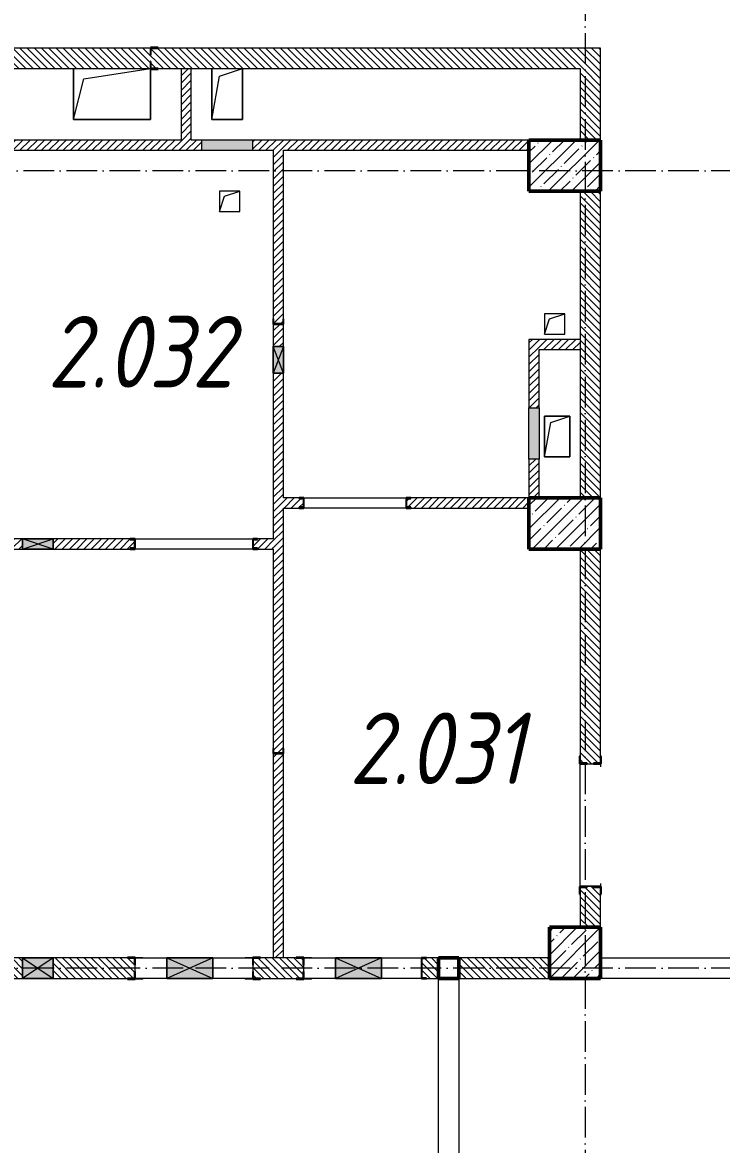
# Model space of a CAD drawing. Header units: millimetres. Extents: x -12989 to 629078, y -109036 to 555275.
# Drawn here: x 600168 to 606999, y 144341 to 155315 of the extents above; entities that cross this region are included whole.
import ezdxf

# ---------------------------------------------------------------- set-up
doc = ezdxf.new("R2010")
doc.units = ezdxf.units.MM
doc.linetypes.add('50_200_ШТРИХ_1Т_ш5_п1_п1_', pattern=[700, 500, -100, 0, -100])
for name, color, linetype, lineweight in [('A-DETL-GENF-OTLN', 7, 'Continuous', 9), ('A-FLOR-____-OTLN', 7, 'Continuous', 9), ('A-GENM-____-MCUT', 7, 'Continuous', 25), ('A-GENM-____-OTLN', 7, 'Continuous', 9), ('A-GENM-____-OTLN-1', 7, 'Continuous', 25), ('A-GLAZ-____-OTLN', 7, 'Continuous', 9), ('A-WALL-____-MCUT', 7, 'Continuous', 13), ('A-WALL-____-PATT-1', 7, 'Continuous', 9), ('A-WALL-FNSH-MCUT-1', 7, 'Continuous', 9), ('I-WALL-____-OTLN', 7, 'Continuous', 9), ('S-COLS-____-MCUT', 7, 'Continuous', 50), ('S-COLS-____-OTLN', 7, 'Continuous', 9), ('S-GRID-____-OTLN-1', 7, '50_200_ШТРИХ_1Т_ш5_п1_п1_', 9), ('Марки помещений', 7, 'Continuous', 9)]:
    doc.layers.add(name, color=color, linetype=linetype, lineweight=lineweight)
doc.styles.add('ISOCPEUR_I_2', font='isocpeui.ttf', dxfattribs={"width": 0.85, "height": 2.3})
pattern_1 = [(135, (516567.8, 90784.41), (-35.35534, -35.35534), [])]
pattern_2 = [(45, (516567.8, 90784.41), (-35.35534, 35.35534), [])]

# ---------------------------------------------------------------- blocks, each defined once
blk = doc.blocks.new('BSC_Колонна _Прямоугольная - 500х500-V95-АР1_План отверстий 2 этажа в осях 1-64_Ю-ЯЯ')
at = {"layer": 'S-COLS-____-OTLN'}
h = blk.add_hatch(dxfattribs=at)
h.set_pattern_fill('FP_108', color=256, style=0, pattern_type=2)
h.set_pattern_definition([(315, (-55431.04, 89000), (114.04925, 114.04925), []), (315, (-55431.04, 88885.95), (114.04925, 114.04925), [201.613, -40.323, 3.353, -36.97])])
h.paths.add_polyline_path([(-250, 250), (-250, -250), (250, -250), (250, 250)], flags=0)
at = {"layer": 'S-COLS-____-MCUT'}
for p, q in [((250, 250), (-250, 250)), ((-250, 250), (-250, -250)), ((250, -250), (250, 250)), ((-250, -250), (250, -250))]:
    blk.add_line(p, q, dxfattribs=at)
blk = doc.blocks.new('BSC_Колонна _Прямоугольная - 500х700-V125-АР1_План отверстий 2 этажа в осях 1-64_Ю-ЯЯ')
at = {"layer": 'S-COLS-____-OTLN'}
h = blk.add_hatch(dxfattribs=at)
h.set_pattern_fill('FP_138', color=256, style=0, pattern_type=2)
h.set_pattern_definition([(315, (-63131.04, 88900), (114.04925, 114.04925), []), (315, (-63131.04, 88785.95), (114.04925, 114.04925), [201.613, -40.323, 3.353, -36.97])])
h.paths.add_polyline_path([(-250, 350), (-250, -350), (250, -350), (250, 350)], flags=0)
at = {"layer": 'S-COLS-____-MCUT'}
for p, q in [((250, 350), (-250, 350)), ((-250, 350), (-250, -350)), ((250, -350), (250, 350)), ((-250, -350), (250, -350))]:
    blk.add_line(p, q, dxfattribs=at)
blk = doc.blocks.new('BSC_Колонна _Прямоугольная - 500х700-V128-АР1_План отверстий 2 этажа в осях 1-64_Ю-ЯЯ')
at = {"layer": 'S-COLS-____-OTLN'}
h = blk.add_hatch(dxfattribs=at)
h.set_pattern_fill('FP_141', color=256, style=0, pattern_type=2)
h.set_pattern_definition([(315, (-59631.04, 88900), (114.04925, 114.04925), []), (315, (-59631.04, 88785.95), (114.04925, 114.04925), [201.613, -40.323, 3.353, -36.97])])
h.paths.add_polyline_path([(-250, 350), (-250, -350), (250, -350), (250, 350)], flags=0)
at = {"layer": 'S-COLS-____-MCUT'}
for p, q in [((250, 350), (-250, 350)), ((-250, 350), (-250, -350)), ((250, -350), (250, 350)), ((-250, -350), (250, -350))]:
    blk.add_line(p, q, dxfattribs=at)
blk = doc.blocks.new('154_Стойка_СКБ_Швеллер - СМ-2180_100-28278414-АР1_План отверстий 2 этажа в осях 1-64_Ю-ЯЯ')
at = {"layer": 'A-GENM-____-MCUT'}
for p, q in [((171, 50), (125, 50)), ((125, 50), (125, -50)), ((129.5, 42.4), (171, 42.4)), ((129.5, -42.4), (129.5, 42.4)), ((171, 42.4), (171, 50)), ((125, -50), (171, -50)), ((171, -42.4), (129.5, -42.4)), ((171, -50), (171, -42.4))]:
    blk.add_line(p, q, dxfattribs=at)
blk = doc.blocks.new('154_Фахверк_СКБ_Швеллер - Тип_100_3960-28331862-АР1_План отверстий 2 этажа в осях 1-64_Ю-ЯЯ')
at = {"layer": 'A-GENM-____-MCUT'}
for p, q in [((175, 50), (125, 50)), ((125, 50), (125, -50)), ((128, 47), (175, 47)), ((128, -47), (128, 47)), ((175, 47), (175, 50)), ((125, -50), (175, -50)), ((175, -47), (128, -47)), ((175, -50), (175, -47))]:
    blk.add_line(p, q, dxfattribs=at)
blk = doc.blocks.new('Фахверк_СКБ_Уголок - 200_3960-28268576-АР1_План отверстий 2 этажа в осях 1-64_Ю-ЯЯ')
at = {"layer": 'A-GENM-____-MCUT'}
for p, q in [((200, 156), (125, 156)), ((125, 156), (125, 81)), ((131, 81), (131, 150)), ((131, 150), (200, 150)), ((200, 150), (200, 156)), ((125, 81), (131, 81)), ((131, 19), (125, 19)), ((125, 19), (125, -56)), ((131, -50), (131, 19)), ((125, -56), (200, -56)), ((200, -50), (131, -50)), ((200, -56), (200, -50))]:
    blk.add_line(p, q, dxfattribs=at)
blk = doc.blocks.new('154_Стойка_СКБ_Уголок - СМ-2180_200-28268025-АР1_План отверстий 2 этажа в осях 1-64_Ю-ЯЯ')
at = {"layer": 'A-GENM-____-MCUT'}
for p, q in [((125, 156), (125, 81)), ((200, 156), (125, 156)), ((131, 81), (131, 150)), ((131, 150), (200, 150)), ((200, 150), (200, 156)), ((125, 81), (131, 81)), ((131, 19), (125, 19)), ((125, 19), (125, -56)), ((131, -50), (131, 19)), ((125, -56), (200, -56)), ((200, -50), (131, -50)), ((200, -56), (200, -50))]:
    blk.add_line(p, q, dxfattribs=at)
blk = doc.blocks.new('Стойка_Влож_Уголок_Опорный - Уголок-28213941-АР1_План отверстий 2 этажа в осях 1-64_Ю-ЯЯ')
at = {"layer": 'A-GENM-____-OTLN'}
for p, q in [((-212, -6), (-212, 0)), ((0, 0), (0, -6)), ((-212, -75), (-212, -6)), ((-212, -6), (-206, -6)), ((-212, -75), (-206, -75)), ((-6, -6), (0, -6)), ((-6, -75), (0, -75)), ((0, -6), (0, -75))]:
    blk.add_line(p, q, dxfattribs=at)
blk = doc.blocks.new('154_Фахверк_СКБ_Швеллер - Тип_100_3550_1-35210908-АР1_План отверстий 2 этажа в осях 1-64_Ю-ЯЯ')
at = {"layer": 'A-GENM-____-MCUT'}
for p, q in [((175, 100), (125, 100)), ((125, 100), (125, -100)), ((128, 97), (175, 97)), ((128, -97), (128, 97)), ((175, 97), (175, 100)), ((125, -100), (175, -100)), ((175, -97), (128, -97)), ((175, -100), (175, -97))]:
    blk.add_line(p, q, dxfattribs=at)
blk = doc.blocks.new('АР_Перемычка - АР_Перемычка-28437008-АР1_План отверстий 2 этажа в осях 1-64_Ю-ЯЯ')
at = {"layer": 'A-GENM-____-OTLN'}
blk.add_line((-250, -100), (-243, -100), dxfattribs=at)
blk = doc.blocks.new('154_Стойка_СКБ_Уголок - СМ-2880_200-28437237-АР1_План отверстий 2 этажа в осях 1-64_Ю-ЯЯ')
at = {"layer": 'A-GENM-____-MCUT'}
for p, q in [((125, 156), (125, 81)), ((200, 156), (125, 156)), ((131, 81), (131, 150)), ((131, 150), (200, 150)), ((200, 150), (200, 156)), ((125, 81), (131, 81)), ((131, 19), (125, 19)), ((125, 19), (125, -56)), ((131, -50), (131, 19)), ((125, -56), (200, -56)), ((200, -50), (131, -50)), ((200, -56), (200, -50))]:
    blk.add_line(p, q, dxfattribs=at)
blk = doc.blocks.new('Стойка_Влож_Полоса боковая - Полоса-V150-АР1_План отверстий 2 этажа в осях 1-64_Ю-ЯЯ')
at = {"layer": 'A-GENM-____-OTLN'}
for p, q in [((-5, 60), (0, 60)), ((-5, -60), (-5, 60)), ((0, 31), (0, -31)), ((0, -60), (-5, -60))]:
    blk.add_line(p, q, dxfattribs=at)
blk = doc.blocks.new('AR_Отверстие Ниша - Лючок-32405315-АР1_План отверстий 2 этажа в осях 1-64_Ю-ЯЯ')
at = {"layer": 'A-GLAZ-____-OTLN'}
blk.add_hatch(color=256, dxfattribs=at).paths.add_polyline_path([(-250, -50), (250, -50), (250, 50), (-250, 50)], flags=0)
for p, q in [((-250, 50), (250, 50)), ((-250, -50), (-250, 50)), ((250, 50), (250, -50)), ((250, -50), (-250, -50))]:
    blk.add_line(p, q, dxfattribs=at)
blk = doc.blocks.new('AR_Отверстие Ниша - Лючок-32401897-АР1_План отверстий 2 этажа в осях 1-64_Ю-ЯЯ')
at = {"layer": 'A-GLAZ-____-OTLN'}
blk.add_hatch(color=256, dxfattribs=at).paths.add_polyline_path([(250, -50), (250, 50), (-250, 50), (-250, -50), (-158, -50)], flags=0)
for p, q in [((250, 50), (-250, 50)), ((-250, 50), (-250, -50)), ((250, -50), (250, 50)), ((-250, -50), (250, -50))]:
    blk.add_line(p, q, dxfattribs=at)
blk = doc.blocks.new('AR_Отверстие прямоугольное _в плите_ - AR_Отверстие прямоугольное _в плите_-V159-АР1_План отверстий 2 этажа в осях 1-64_Ю-ЯЯ')
at = {"layer": 'A-GENM-____-OTLN'}
for p, q in [((-150, 250), (-150, -250)), ((-75, 175), (150, 250)), ((150, -250), (150, 250)), ((-150, -250), (-75, 175)), ((-150, -250), (150, -250))]:
    blk.add_line(p, q, dxfattribs=at)
blk = doc.blocks.new('AR_Отверстие прямоугольное _в плите_ - AR_Отверстие прямоугольное _в плите_-30459207-АР1_План отверстий 2 этажа в осях 1-64_Ю-ЯЯ')
at = {"layer": 'A-GENM-____-OTLN'}
for p, q in [((100, 100), (-100, 100)), ((-100, 100), (-100, -100)), ((-100, -100), (-50, 50)), ((-50, 50), (100, 100)), ((100, -100), (100, 100)), ((-100, -100), (100, -100))]:
    blk.add_line(p, q, dxfattribs=at)
blk = doc.blocks.new('AR_Отверстие прямоугольное _в плите_ - AR_Отверстие прямоугольное _в плите_-30459204-АР1_План отверстий 2 этажа в осях 1-64_Ю-ЯЯ')
at = {"layer": 'A-GENM-____-OTLN'}
for p, q in [((125, 200), (-125, 200)), ((-125, 200), (-125, -200)), ((-125, -200), (-63, 137)), ((-63, 137), (125, 200)), ((125, -200), (125, 200)), ((-125, -200), (125, -200))]:
    blk.add_line(p, q, dxfattribs=at)
blk = doc.blocks.new('AR_Отверстие прямоугольное _в плите_ - AR_Отверстие прямоугольное _в плите_-30552795-АР1_План отверстий 2 этажа в осях 1-64_Ю-ЯЯ')
at = {"layer": 'A-GENM-____-OTLN'}
for p, q in [((-375, 250), (-375, -250)), ((-275, 150), (375, 250)), ((375, -250), (375, 244)), ((-375, -250), (-275, 150)), ((-375, -250), (375, -250))]:
    blk.add_line(p, q, dxfattribs=at)
blk = doc.blocks.new('BSC_Колонна _Прямоугольная1 - 200х200 _металл_-35205626-АР1_План отверстий 2 этажа в осях 1-64_Ю-ЯЯ')
at = {"layer": 'S-COLS-____-MCUT'}
for p, q in [((100, 100), (-100, 100)), ((-100, 100), (-100, -100)), ((100, -100), (100, 100)), ((-100, -100), (100, -100))]:
    blk.add_line(p, q, dxfattribs=at)
blk = doc.blocks.new('AR_Отверстие прямоугольное _в стене__БезПР - AR_Отверстие прямоугольное _в стене__БезПР-36789171-АР1_План отверстий 2 этажа в осях 1-64_Ю-ЯЯ')
at = {"layer": 'A-GLAZ-____-OTLN'}
blk.add_hatch(color=256, dxfattribs=at).paths.add_polyline_path([(150, -100), (150, 100), (-150, 100), (-150, -100)], flags=0)
at = {"layer": 'A-DETL-GENF-OTLN'}
for p, q in [((-150, -100), (-150, 100)), ((-150, 100), (150, 100)), ((150, 100), (-150, -100)), ((-150, 100), (150, -100)), ((150, 100), (-150, 100)), ((-150, 100), (-150, -100)), ((150, 100), (150, -100)), ((150, -100), (150, 100)), ((150, -100), (-150, -100)), ((-150, -100), (150, -100))]:
    blk.add_line(p, q, dxfattribs=at)
at = {"layer": 'A-GLAZ-____-OTLN'}
blk.add_line((150, 100), (-150, 100), dxfattribs=at)
blk = doc.blocks.new('AR_Отверстие прямоугольное _в стене__БезПР - AR_Отверстие прямоугольное _в стене__БезПР-36789349-АР1_План отверстий 2 этажа в осях 1-64_Ю-ЯЯ')
at = {"layer": 'A-GLAZ-____-OTLN'}
blk.add_hatch(color=256, dxfattribs=at).paths.add_polyline_path([(130, 50), (-130, 50), (-130, -50), (130, -50)], flags=0)
at = {"layer": 'A-DETL-GENF-OTLN'}
for p, q in [((-130, -50), (-130, 50)), ((-130, 50), (130, 50)), ((130, 50), (-130, -50)), ((-130, 50), (130, -50)), ((130, 50), (-130, 50)), ((-130, 50), (-130, -50)), ((130, 50), (130, -50)), ((130, -50), (130, 50)), ((130, -50), (-130, -50)), ((-130, -50), (130, -50))]:
    blk.add_line(p, q, dxfattribs=at)
at = {"layer": 'A-GLAZ-____-OTLN'}
blk.add_line((130, 50), (-130, 50), dxfattribs=at)
blk = doc.blocks.new('AR_Отверстие прямоугольное _в стене__БезПР - AR_Отверстие прямоугольное _в стене__БезПР-36427836-АР1_План отверстий 2 этажа в осях 1-64_Ю-ЯЯ')
at = {"layer": 'A-GLAZ-____-OTLN'}
blk.add_hatch(color=256, dxfattribs=at).paths.add_polyline_path([(150, 50), (-150, 50), (-150, -50), (150, -50)], flags=0)
at = {"layer": 'A-DETL-GENF-OTLN'}
for p, q in [((-150, -50), (-150, 50)), ((-150, 50), (150, 50)), ((150, 50), (-150, -50)), ((-150, 50), (150, -50)), ((150, 50), (-150, 50)), ((-150, 50), (-150, -50)), ((150, 50), (150, -50)), ((150, -50), (150, 50)), ((150, -50), (-150, -50)), ((-150, -50), (150, -50))]:
    blk.add_line(p, q, dxfattribs=at)
at = {"layer": 'A-GLAZ-____-OTLN'}
blk.add_line((150, 50), (-150, 50), dxfattribs=at)
blk = doc.blocks.new('AR_Отверстие прямоугольное _в стене_ - AR_Отверстие прямоугольное _в стене__ОВ-36827602-АР1_План отверстий 2 этажа в осях 1-64_Ю-ЯЯ')
at = {"layer": 'A-GLAZ-____-OTLN'}
blk.add_hatch(color=256, dxfattribs=at).paths.add_polyline_path([(225, -100), (225, 100), (-225, 100), (-225, -100)], flags=0)
at = {"layer": 'A-DETL-GENF-OTLN'}
for p, q in [((-225, -100), (-225, 100)), ((-225, 100), (225, 100)), ((225, 100), (-225, -100)), ((-225, 100), (225, -100)), ((225, 100), (-225, 100)), ((-225, 100), (-225, -100)), ((225, 100), (225, -100)), ((225, -100), (225, 100)), ((225, -100), (-225, -100)), ((-225, -100), (225, -100))]:
    blk.add_line(p, q, dxfattribs=at)
blk = doc.blocks.new('3эт')
at = {"layer": 'S-GRID-____-OTLN-1', "color": 251, "ltscale": 0.6, "true_color": 0x636466}
for p, q in [((372870.7, 4029.4), (372870.7, -46882.4)), ((387845.1, -23782.4), (279101.9, -23782.4)), ((387845.1, -31582.4), (279101.9, -31582.4))]:
    blk.add_line(p, q, dxfattribs=at)

msp = doc.modelspace()

# ---------------------------------------------------------------- hatches: boundary and pattern name
at = {"layer": 'A-WALL-____-PATT-1'}
h = msp.add_hatch(dxfattribs=at)
h.set_pattern_fill('FP_6', color=256, style=0, pattern_type=2)
h.set_pattern_definition(pattern_1)
h.paths.add_polyline_path([(605817.7976, 154865.4504), (605817.7976, 155065.4504), (601423.7976, 155065.4504), (601423.7976, 154996.4504), (601417.7976, 154996.4504), (601417.7976, 155065.4504), (598167.7976, 155065.4504), (598167.7976, 154865.4504), (598792.7976, 154865.4504), (598792.7976, 154965.4504), (600042.7976, 154965.4504), (600042.7976, 154865.4504), (601417.7976, 154865.4504), (601417.7976, 154934.4504), (601423.7976, 154934.4504), (601423.7976, 154865.4504), (605617.7976, 154865.4504)], flags=0)
h.paths.add_polyline_path([(596542.7976, 154865.4504), (597067.7976, 154865.4504), (597067.7976, 155065.4504), (596473.7976, 155065.4504), (596473.7976, 154996.4504), (596467.7976, 154996.4504), (596467.7976, 154934.4504), (596473.7976, 154934.4504), (596473.7976, 154865.4504)], flags=0)
h.paths.add_polyline_path([(594967.7976, 154865.4504), (594967.7976, 155065.4504), (591517.7976, 155065.4504), (591517.7976, 154865.4504), (594322.6459, 154865.4504)], flags=0)
h = msp.add_hatch(dxfattribs=at)
h.set_pattern_fill('FP_5', color=256, style=0, pattern_type=2)
h.set_pattern_definition(pattern_2)
h.paths.add_polyline_path([(601817.7976, 154165.4504), (601817.7976, 154865.4504), (601717.7976, 154865.4504), (601717.7976, 154165.4504)], flags=0)
h = msp.add_hatch(dxfattribs=at)
h.set_pattern_fill('FP_6', color=256, style=0, pattern_type=2)
h.set_pattern_definition(pattern_1)
h.paths.add_polyline_path([(605817.7976, 154165.4504), (605817.7976, 154865.4504), (605617.7976, 154865.4504), (605617.7976, 154165.4504)], flags=0)
h = msp.add_hatch(dxfattribs=at)
h.set_pattern_fill('FP_5', color=256, style=0, pattern_type=2)
h.set_pattern_definition(pattern_2)
h.paths.add_polyline_path([(605117.7976, 154065.4504), (605117.7976, 154165.4504), (602417.7976, 154165.4504), (602417.7976, 154065.4504), (604927.6499, 154065.4504)], flags=0)
h.paths.add_polyline_path([(601917.7976, 154065.4504), (601917.7976, 154165.4504), (600067.7976, 154165.4504), (600067.7976, 154065.4504), (601392.6486, 154065.4504)], flags=0)
h = msp.add_hatch(dxfattribs=at)
h.set_pattern_fill('FP_5', color=256, style=0, pattern_type=2)
h.set_pattern_definition(pattern_2)
h.paths.add_polyline_path([(602717.7976, 146165.4504), (602717.7976, 148165.4504), (602617.7976, 148165.4504), (602617.7976, 146165.4504)], flags=0)
h.paths.add_polyline_path([(602620.7976, 148168.4504), (602714.7976, 148168.4504), (602714.7976, 148215.4504), (602717.7976, 148215.4504), (602717.7976, 151885.4504), (602617.7976, 151885.4504), (602617.7976, 148215.4504), (602620.7976, 148215.4504)], flags=0)
h.paths.add_polyline_path([(602674.2682, 152145.4504), (602717.7976, 152145.4504), (602717.7976, 152365.4504), (602617.7976, 152365.4504), (602617.7976, 152145.4504), (602620.7976, 152145.4504)], flags=0)
h.paths.add_polyline_path([(602667.7094, 152368.4504), (602714.7976, 152368.4504), (602714.7976, 152415.4504), (602717.7976, 152415.4504), (602717.7976, 154065.4504), (602617.7976, 154065.4504), (602617.7976, 152415.4504), (602620.7976, 152415.4504), (602620.7976, 152368.4504)], flags=0)
h = msp.add_hatch(dxfattribs=at)
h.set_pattern_fill('FP_6', color=256, style=0, pattern_type=2)
h.set_pattern_definition(pattern_1)
h.paths.add_polyline_path([(605817.7976, 150665.4504), (605817.7976, 153665.4504), (605617.7976, 153665.4504), (605617.7976, 150665.4504)], flags=0)
h = msp.add_hatch(dxfattribs=at)
h.set_pattern_fill('FP_5', color=256, style=0, pattern_type=2)
h.set_pattern_definition(pattern_2)
h.paths.add_polyline_path([(605117.7976, 150665.4504), (605217.7976, 150665.4504), (605217.7976, 151045.4504), (605117.7976, 151045.4504)], flags=0)
h.paths.add_polyline_path([(605117.7976, 151545.4504), (605217.7976, 151545.4504), (605217.7976, 152215.4504), (605117.7976, 152215.4504)], flags=0)
h = msp.add_hatch(dxfattribs=at)
h.set_pattern_fill('FP_5', color=256, style=0, pattern_type=2)
h.set_pattern_definition(pattern_2)
h.paths.add_polyline_path([(605617.7976, 152115.4504), (605617.7976, 152215.4504), (605217.7976, 152215.4504), (605217.7976, 152115.4504)], flags=0)
h = msp.add_hatch(dxfattribs=at)
h.set_pattern_fill('FP_5', color=256, style=0, pattern_type=2)
h.set_pattern_definition(pattern_2)
h.paths.add_polyline_path([(603963.7976, 150565.4504), (605117.7976, 150565.4504), (605117.7976, 150665.4504), (603963.7976, 150665.4504), (603963.7976, 150657.8504), (603922.2976, 150657.8504), (603922.2976, 150573.0504), (603963.7976, 150573.0504)], flags=0)
h.paths.add_polyline_path([(602717.7976, 150565.4504), (602871.7976, 150565.4504), (602871.7976, 150573.0504), (602913.2976, 150573.0504), (602913.2976, 150657.8504), (602871.7976, 150657.8504), (602871.7976, 150665.4504), (602717.7976, 150665.4504), (602717.7976, 150573.0504)], flags=0)
h = msp.add_hatch(dxfattribs=at)
h.set_pattern_fill('FP_5', color=256, style=0, pattern_type=2)
h.set_pattern_definition(pattern_2)
h.paths.add_polyline_path([(602463.7976, 150165.4504), (602617.7976, 150165.4504), (602617.7976, 150265.4504), (602463.7976, 150265.4504), (602463.7976, 150257.8504), (602422.2976, 150257.8504), (602422.2976, 150173.0504), (602463.7976, 150173.0504)], flags=0)
h.paths.add_polyline_path([(600467.7976, 150165.4504), (601221.7976, 150165.4504), (601221.7976, 150173.0504), (601263.2976, 150173.0504), (601263.2976, 150257.8504), (601221.7976, 150257.8504), (601221.7976, 150265.4504), (600467.7976, 150265.4504), (600467.7976, 150173.0504)], flags=0)
h.paths.add_polyline_path([(600167.7976, 150165.4504), (600167.7976, 150265.4504), (600067.7976, 150265.4504), (600067.7976, 150165.4504)], flags=0)
h = msp.add_hatch(dxfattribs=at)
h.set_pattern_fill('FP_6', color=256, style=0, pattern_type=2)
h.set_pattern_definition(pattern_1)
h.paths.add_polyline_path([(605657.7976, 146465.4504), (605817.7976, 146465.4504), (605817.7976, 146859.4504), (605748.7976, 146859.4504), (605748.7976, 146865.4504), (605686.7976, 146865.4504), (605686.7976, 146859.4504), (605617.7976, 146859.4504), (605617.7976, 146465.4504)], flags=0)
h.paths.add_polyline_path([(605686.7976, 148065.4504), (605748.7976, 148065.4504), (605748.7976, 148071.4504), (605817.7976, 148071.4504), (605817.7976, 150165.4504), (605617.7976, 150165.4504), (605617.7976, 148071.4504), (605686.7976, 148071.4504)], flags=0)
h = msp.add_hatch(dxfattribs=at)
h.set_pattern_fill('FP_6', color=256, style=0, pattern_type=2)
h.set_pattern_definition(pattern_1)
h.paths.add_polyline_path([(604232.7976, 145965.4504), (604232.7976, 146165.4504), (604117.7976, 146165.4504), (604117.7976, 146162.4504), (604070.7976, 146161.8141), (604070.7976, 145968.4504), (604117.7976, 145968.4504), (604117.7976, 145965.4504)], flags=0)
h.paths.add_polyline_path([(602492.7976, 145965.4504), (602911.7976, 145965.4504), (602911.7976, 146034.4504), (602917.7976, 146034.4504), (602917.7976, 146096.4504), (602911.7976, 146096.4504), (602911.7976, 146165.4504), (602423.7976, 146165.4504), (602423.7976, 146096.4504), (602417.7976, 146096.4504), (602417.7976, 146034.4504), (602423.7976, 146034.4504), (602423.7976, 145965.4504)], flags=0)
h.paths.add_polyline_path([(600467.7976, 145965.4504), (601261.7976, 145966.3735), (601261.7976, 146034.4504), (601267.7976, 146034.4504), (601267.7976, 146096.4504), (601261.7976, 146096.4504), (601261.7976, 146165.4504), (600467.7976, 146165.4504), (600467.7976, 146088.5273)], flags=0)
h.paths.add_polyline_path([(600167.7976, 145965.4504), (600167.7976, 146165.4504), (599967.7976, 146165.4504), (599967.7976, 145965.4504)], flags=0)
h = msp.add_hatch(dxfattribs=at)
h.set_pattern_fill('FP_6', color=256, style=0, pattern_type=2)
h.set_pattern_definition(pattern_1)
h.paths.add_polyline_path([(605317.7976, 145965.4504), (605317.7976, 146165.4504), (604432.7976, 146165.4504), (604432.7976, 145965.4504), (604927.6499, 145965.4504)], flags=0)

# ---------------------------------------------------------------- linework, layer by layer
at = {"layer": 'A-FLOR-____-OTLN'}
for p, q in [((600667.7976, 154365.4504), (600667.7976, 154865.4504)), ((601417.7976, 154859.4504), (601417.7976, 154365.4504)), ((602017.7976, 154365.4504), (602017.7976, 154865.4504)), ((602317.7976, 154865.4504), (602317.7976, 154365.4504)), ((601417.7976, 154365.4504), (600667.7976, 154365.4504)), ((602317.7976, 154365.4504), (602017.7976, 154365.4504)), ((605267.7976, 151465.4504), (605517.7976, 151465.4504)), ((605267.7976, 151065.4504), (605267.7976, 151465.4504)), ((605517.7976, 151465.4504), (605517.7976, 151065.4504)), ((605517.7976, 151065.4504), (605267.7976, 151065.4504))]:
    msp.add_line(p, q, dxfattribs=at)
at = {"layer": 'A-WALL-____-MCUT'}
for p, q in [((601417.7976, 155065.4504), (598167.7976, 155065.4504)), ((605817.7976, 155065.4504), (601492.7976, 155065.4504)), ((605817.7976, 154165.4504), (605817.7976, 155065.4504)), ((600042.7976, 154865.4504), (601417.7976, 154865.4504)), ((601492.7976, 154865.4504), (605617.7976, 154865.4504)), ((605617.7976, 154865.4504), (605617.7976, 154165.4504)), ((605617.7976, 153665.4504), (605617.7976, 150665.4504)), ((605817.7976, 150665.4504), (605817.7976, 153665.4504)), ((605617.7976, 150165.4504), (605617.7976, 148140.4504)), ((605817.7976, 148140.4504), (605817.7976, 150165.4504)), ((605617.7976, 146790.4504), (605617.7976, 146465.4504)), ((605817.7976, 146465.4504), (605817.7976, 146790.4504)), ((600167.7976, 146165.4504), (599967.7976, 146165.4504)), ((601192.7976, 146165.4504), (600467.7976, 146165.4504)), ((601267.7976, 146034.4504), (601267.7976, 146096.4504)), ((602417.7976, 146096.4504), (602417.7976, 146034.4504)), ((602842.7976, 146165.4504), (602492.7976, 146165.4504)), ((602917.7976, 146034.4504), (602917.7976, 146096.4504)), ((604232.7976, 146165.4504), (604117.7976, 146165.4504)), ((605317.7976, 146165.4504), (604432.7976, 146165.4504)), ((599967.7976, 145965.4504), (600167.7976, 145965.4504)), ((600467.7976, 145965.4504), (601192.7976, 145965.4504)), ((602492.7976, 145965.4504), (602842.7976, 145965.4504)), ((604117.7976, 145965.4504), (604232.7976, 145965.4504)), ((604432.7976, 145965.4504), (605317.7976, 145965.4504))]:
    msp.add_line(p, q, dxfattribs=at)
at = {"layer": 'A-WALL-FNSH-MCUT-1'}
for p, q in [((601717.7976, 154865.4504), (601717.7976, 154165.4504)), ((601817.7976, 154165.4504), (601817.7976, 154865.4504)), ((601717.7976, 154165.4504), (600067.7976, 154165.4504)), ((601917.7976, 154165.4504), (601817.7976, 154165.4504)), ((605117.7976, 154165.4504), (602417.7976, 154165.4504)), ((600067.7976, 154065.4504), (601917.7976, 154065.4504)), ((602417.7976, 154065.4504), (602617.7976, 154065.4504)), ((602617.7976, 154065.4504), (602617.7976, 152415.4504)), ((602717.7976, 152415.4504), (602717.7976, 154065.4504)), ((602717.7976, 154065.4504), (605117.7976, 154065.4504)), ((602617.7976, 152365.4504), (602617.7976, 152145.4504)), ((602717.7976, 152145.4504), (602717.7976, 152365.4504)), ((605117.7976, 152215.4504), (605117.7976, 151545.4504)), ((605617.7976, 152215.4504), (605117.7976, 152215.4504)), ((605217.7976, 151545.4504), (605217.7976, 152115.4504)), ((605217.7976, 152115.4504), (605617.7976, 152115.4504)), ((602617.7976, 151885.4504), (602617.7976, 150265.4504)), ((602717.7976, 150665.4504), (602717.7976, 151885.4504)), ((605117.7976, 151045.4504), (605117.7976, 150665.4504)), ((605217.7976, 150665.4504), (605217.7976, 151045.4504)), ((602871.7976, 150665.4504), (602717.7976, 150665.4504)), ((605117.7976, 150665.4504), (603963.7976, 150665.4504)), ((602717.7976, 148215.4504), (602717.7976, 150565.4504)), ((602717.7976, 150565.4504), (602871.7976, 150565.4504)), ((603963.7976, 150565.4504), (605117.7976, 150565.4504)), ((600167.7976, 150265.4504), (600067.7976, 150265.4504)), ((601221.7976, 150265.4504), (600467.7976, 150265.4504)), ((602617.7976, 150265.4504), (602463.7976, 150265.4504)), ((600067.7976, 150165.4504), (600167.7976, 150165.4504)), ((600467.7976, 150165.4504), (601221.7976, 150165.4504)), ((602463.7976, 150165.4504), (602617.7976, 150165.4504)), ((602617.7976, 150165.4504), (602617.7976, 148215.4504)), ((602617.7976, 148165.4504), (602617.7976, 146165.4504)), ((602717.7976, 146165.4504), (602717.7976, 148165.4504))]:
    msp.add_line(p, q, dxfattribs=at)
at = {"layer": 'I-WALL-____-OTLN'}
for p, q in [((602917.7976, 150665.4504), (603917.7976, 150665.4504)), ((603917.7976, 150565.4504), (602917.7976, 150565.4504)), ((601267.7976, 150265.4504), (602417.7976, 150265.4504)), ((602417.7976, 150165.4504), (601267.7976, 150165.4504)), ((605617.7976, 146865.4504), (605617.7976, 148065.4504)), ((605817.7976, 148065.4504), (605817.7976, 148035.4504)), ((605817.7976, 146895.4504), (605817.7976, 146865.4504)), ((601267.7976, 146165.4504), (601577.7976, 146165.4504)), ((602027.7976, 146165.4504), (602417.7976, 146165.4504)), ((602917.7976, 146165.4504), (603227.7976, 146165.4504)), ((603677.7976, 146165.4504), (604067.7976, 146165.4504)), ((605817.7976, 146165.4504), (609817.7976, 146165.4504)), ((601577.7976, 145965.4504), (601267.7976, 145965.4504)), ((602417.7976, 145965.4504), (602027.7976, 145965.4504)), ((603227.7976, 145965.4504), (602917.7976, 145965.4504)), ((604067.7976, 145965.4504), (603677.7976, 145965.4504)), ((604232.7976, 142965.4504), (604232.7976, 145965.4504)), ((604432.7976, 145965.4504), (604432.7976, 142965.4504)), ((609817.7976, 145965.4504), (605817.7976, 145965.4504))]:
    msp.add_line(p, q, dxfattribs=at)

# ---------------------------------------------------------------- block references
msp.add_blockref('3эт', (232797.0902, 177647.8646))
at = {"layer": 'A-GENM-____-OTLN'}
for name, p in [('AR_Отверстие прямоугольное _в плите_ - AR_Отверстие прямоугольное _в плите_-30552795-АР1_План отверстий 2 этажа в осях 1-64_Ю-ЯЯ', (601042.7976, 154615.4504)), ('AR_Отверстие прямоугольное _в плите_ - AR_Отверстие прямоугольное _в плите_-V159-АР1_План отверстий 2 этажа в осях 1-64_Ю-ЯЯ', (602167.7976, 154615.4504)), ('AR_Отверстие прямоугольное _в плите_ - AR_Отверстие прямоугольное _в плите_-30459207-АР1_План отверстий 2 этажа в осях 1-64_Ю-ЯЯ', (602192.8284, 153565.4504)), ('AR_Отверстие прямоугольное _в плите_ - AR_Отверстие прямоугольное _в плите_-30459207-АР1_План отверстий 2 этажа в осях 1-64_Ю-ЯЯ', (605367.7976, 152365.2437)), ('AR_Отверстие прямоугольное _в плите_ - AR_Отверстие прямоугольное _в плите_-30459204-АР1_План отверстий 2 этажа в осях 1-64_Ю-ЯЯ', (605392.7976, 151265.4504))]:
    msp.add_blockref(name, p, dxfattribs=at)
for name, p, rotation in [('АР_Перемычка - АР_Перемычка-28437008-АР1_План отверстий 2 этажа в осях 1-64_Ю-ЯЯ', (605717.7976, 148065.4504), 269.9999999999999), ('Стойка_Влож_Полоса боковая - Полоса-V150-АР1_План отверстий 2 этажа в осях 1-64_Ю-ЯЯ', (605717.7976, 148065.4504), 89.9999999999999), ('Стойка_Влож_Полоса боковая - Полоса-V150-АР1_План отверстий 2 этажа в осях 1-64_Ю-ЯЯ', (605717.7976, 146865.4504), 269.9999999999999), ('Стойка_Влож_Уголок_Опорный - Уголок-28213941-АР1_План отверстий 2 этажа в осях 1-64_Ю-ЯЯ', (601267.7976, 146171.4504), 89.99999999999962), ('Стойка_Влож_Уголок_Опорный - Уголок-28213941-АР1_План отверстий 2 этажа в осях 1-64_Ю-ЯЯ', (602417.7976, 145959.4504), 269.9999999999996), ('Стойка_Влож_Уголок_Опорный - Уголок-28213941-АР1_План отверстий 2 этажа в осях 1-64_Ю-ЯЯ', (602917.7976, 146171.4504), 89.99999999999962)]:
    msp.add_blockref(name, p, dxfattribs=dict(at, rotation=rotation))
at = {"layer": 'A-GENM-____-OTLN-1'}
for name, p in [('Фахверк_СКБ_Уголок - 200_3960-28268576-АР1_План отверстий 2 этажа в осях 1-64_Ю-ЯЯ', (601292.7976, 154915.4504)), ('154_Стойка_СКБ_Швеллер - СМ-2180_100-28278414-АР1_План отверстий 2 этажа в осях 1-64_Ю-ЯЯ', (603792.7976, 150615.4504)), ('154_Стойка_СКБ_Швеллер - СМ-2180_100-28278414-АР1_План отверстий 2 этажа в осях 1-64_Ю-ЯЯ', (602292.7976, 150215.4504)), ('154_Стойка_СКБ_Уголок - СМ-2180_200-28268025-АР1_План отверстий 2 этажа в осях 1-64_Ю-ЯЯ', (602292.7976, 146015.4504)), ('154_Фахверк_СКБ_Швеллер - Тип_100_3550_1-35210908-АР1_План отверстий 2 этажа в осях 1-64_Ю-ЯЯ', (603942.7976, 146065.4504))]:
    msp.add_blockref(name, p, dxfattribs=at)
for name, p, rotation in [('154_Фахверк_СКБ_Швеллер - Тип_100_3960-28331862-АР1_План отверстий 2 этажа в осях 1-64_Ю-ЯЯ', (602667.7976, 152240.4504), 90), ('154_Стойка_СКБ_Швеллер - СМ-2180_100-28278414-АР1_План отверстий 2 этажа в осях 1-64_Ю-ЯЯ', (603042.7976, 150615.4504), 180), ('154_Стойка_СКБ_Швеллер - СМ-2180_100-28278414-АР1_План отверстий 2 этажа в осях 1-64_Ю-ЯЯ', (601392.7976, 150215.4504), 180), ('154_Фахверк_СКБ_Швеллер - Тип_100_3960-28331862-АР1_План отверстий 2 этажа в осях 1-64_Ю-ЯЯ', (602667.7976, 148040.4504), 90), ('154_Стойка_СКБ_Уголок - СМ-2880_200-28437237-АР1_План отверстий 2 этажа в осях 1-64_Ю-ЯЯ', (605767.7976, 147940.4504), 89.99999999999987), ('154_Стойка_СКБ_Уголок - СМ-2880_200-28437237-АР1_План отверстий 2 этажа в осях 1-64_Ю-ЯЯ', (605667.7976, 146990.4504), 269.9999999999999), ('154_Стойка_СКБ_Уголок - СМ-2180_200-28268025-АР1_План отверстий 2 этажа в осях 1-64_Ю-ЯЯ', (601392.7976, 146115.4504), 180), ('154_Стойка_СКБ_Уголок - СМ-2180_200-28268025-АР1_План отверстий 2 этажа в осях 1-64_Ю-ЯЯ', (603042.7976, 146115.4504), 180)]:
    msp.add_blockref(name, p, dxfattribs=dict(at, rotation=rotation))
at = {"layer": 'A-GLAZ-____-OTLN'}
for name, p in [('AR_Отверстие Ниша - Лючок-32401897-АР1_План отверстий 2 этажа в осях 1-64_Ю-ЯЯ', (602167.7976, 154115.4504)), ('AR_Отверстие прямоугольное _в стене__БезПР - AR_Отверстие прямоугольное _в стене__БезПР-36789171-АР1_План отверстий 2 этажа в осях 1-64_Ю-ЯЯ', (600317.7976, 146065.4504)), ('AR_Отверстие прямоугольное _в стене_ - AR_Отверстие прямоугольное _в стене__ОВ-36827602-АР1_План отверстий 2 этажа в осях 1-64_Ю-ЯЯ', (601802.7976, 146065.4504)), ('AR_Отверстие прямоугольное _в стене_ - AR_Отверстие прямоугольное _в стене__ОВ-36827602-АР1_План отверстий 2 этажа в осях 1-64_Ю-ЯЯ', (603452.7976, 146065.4504))]:
    msp.add_blockref(name, p, dxfattribs=at)
for name, p, rotation in [('AR_Отверстие прямоугольное _в стене__БезПР - AR_Отверстие прямоугольное _в стене__БезПР-36789349-АР1_План отверстий 2 этажа в осях 1-64_Ю-ЯЯ', (602667.7976, 152015.4504), 270), ('AR_Отверстие Ниша - Лючок-32405315-АР1_План отверстий 2 этажа в осях 1-64_Ю-ЯЯ', (605167.7976, 151295.4504), 90), ('AR_Отверстие прямоугольное _в стене__БезПР - AR_Отверстие прямоугольное _в стене__БезПР-36427836-АР1_План отверстий 2 этажа в осях 1-64_Ю-ЯЯ', (600317.7976, 150215.4504), 180)]:
    msp.add_blockref(name, p, dxfattribs=dict(at, rotation=rotation))
at = {"layer": 'S-COLS-____-OTLN'}
for name, p, rotation in [('BSC_Колонна _Прямоугольная - 500х700-V125-АР1_План отверстий 2 этажа в осях 1-64_Ю-ЯЯ', (605467.7976, 153915.4504), 89.9999999999999), ('BSC_Колонна _Прямоугольная - 500х700-V128-АР1_План отверстий 2 этажа в осях 1-64_Ю-ЯЯ', (605467.7976, 150415.4504), 89.9999999999999), ('BSC_Колонна _Прямоугольная - 500х500-V95-АР1_План отверстий 2 этажа в осях 1-64_Ю-ЯЯ', (605567.7976, 146215.4504), 89.9999999999999), ('BSC_Колонна _Прямоугольная1 - 200х200 _металл_-35205626-АР1_План отверстий 2 этажа в осях 1-64_Ю-ЯЯ', (604332.7976, 146065.4504), 270.0000000000001)]:
    msp.add_blockref(name, p, dxfattribs=dict(at, rotation=rotation))

# ---------------------------------------------------------------- texts
at = {"layer": 'Марки помещений', "char_height": 700, "attachment_point": 1, "style": 'ISOCPEUR_I_2'}
for s, insert, width in [('2.032', (600412.1009, 152444.6425), 785.65375), ('2.031', (603360.6364, 148566.1782), 737.5525)]:
    msp.add_mtext(s, dxfattribs=dict(at, insert=insert, width=width))

doc.saveas('drawing.dxf')
